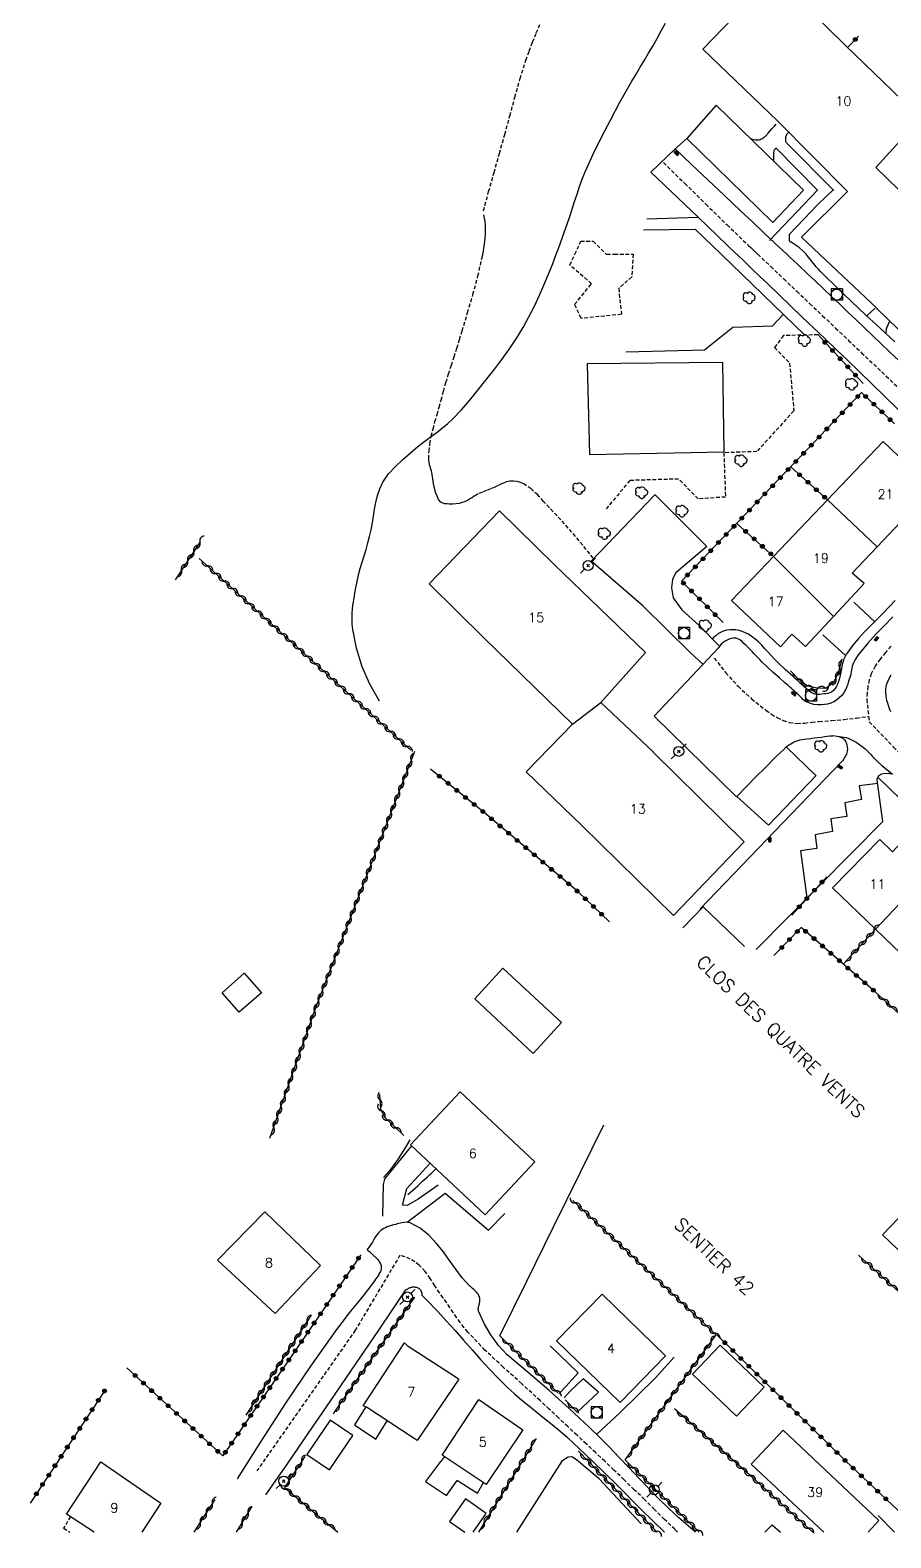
# Model space of a CAD drawing. Header units: millimetres. Extents: x 159000 to 160002, y 156999 to 158000.
# Drawn here: x 159250.4 to 159365.5, y 156999.2 to 157201 of the extents above; entities that cross this region are included whole.
import ezdxf
from ezdxf.enums import TextEntityAlignment as Align

# ---------------------------------------------------------------- set-up
doc = ezdxf.new("R2010")
doc.units = ezdxf.units.MM
doc.linetypes.add('DASHED', pattern=[0.75, 0.5, -0.25])
doc.layers.get('0').update_dxf_attribs({"linetype": 'CONTINUOUS'})
for name, color, linetype in [('W0001', 6, 'DASHED'), ('W0006', 2, 'CONTINUOUS'), ('W0008', 7, 'CONTINUOUS'), ('W0014', 7, 'CONTINUOUS'), ('W0017', 7, 'CONTINUOUS'), ('W0070', 7, 'DASHED'), ('W0101', 7, 'CONTINUOUS'), ('W0104', 1, 'CONTINUOUS'), ('W0112', 1, 'DASHED'), ('W0211', 2, 'CONTINUOUS'), ('W0300', 7, 'CONTINUOUS'), ('W0310', 3, 'CONTINUOUS'), ('W0323', 7, 'CONTINUOUS'), ('W0333', 7, 'CONTINUOUS'), ('W0401', 7, 'CONTINUOUS'), ('W0420', 7, 'CONTINUOUS'), ('W0473', 7, 'CONTINUOUS'), ('W0515', 5, 'CONTINUOUS'), ('W0989', 7, 'CONTINUOUS'), ('W0991', 7, 'CONTINUOUS'), ('W1102', 7, 'CONTINUOUS')]:
    doc.layers.add(name, color=color, linetype=linetype)
doc.styles.get("Standard").update_dxf_attribs({"font": 'romans.shx', "width": 0.85})

# ---------------------------------------------------------------- blocks, each defined once
blk = doc.blocks.new('T300')
for p, q in [((-0.8, 0.51), (-0.86, 0.34)), ((-0.86, 0.34), (-0.86, 0.17)), ((-0.86, 0.17), (-0.74, 0.06)), ((-0.69, 0.63), (-0.8, 0.51)), ((-0.8, -0.06), (-0.74, 0.06)), ((-0.74, 0.06), (-0.69, 0.11)), ((-0.57, 0.69), (-0.69, 0.63)), ((-0.46, 0.69), (-0.57, 0.69)), ((-0.29, 0.63), (-0.46, 0.69)), ((-0.29, 0.63), (-0.17, 0.74)), ((-0.23, 0.57), (-0.29, 0.63)), ((-0.17, 0.74), (-0.06, 0.8)), ((-0.06, 0.8), (0.06, 0.8)), ((0.06, 0.8), (0.23, 0.74)), ((0.23, 0.74), (0.34, 0.63)), ((0.34, 0.63), (0.4, 0.51)), ((0.46, 0.46), (0.34, 0.46)), ((0.4, 0.51), (0.4, 0.46)), ((0.57, 0.4), (0.46, 0.46)), ((0.57, 0.4), (0.69, 0.29)), ((0.69, 0.29), (0.74, 0.17)), ((0.74, 0.06), (0.69, -0.17)), ((0.74, 0.17), (0.74, 0.06)), ((-0.8, -0.17), (-0.8, -0.06)), ((-0.8, -0.23), (-0.8, -0.17)), ((-0.74, -0.34), (-0.8, -0.23)), ((-0.69, -0.4), (-0.74, -0.34)), ((-0.51, -0.46), (-0.69, -0.4)), ((-0.4, -0.46), (-0.51, -0.46)), ((-0.4, -0.46), (-0.34, -0.46)), ((-0.34, -0.46), (-0.34, -0.4)), ((-0.34, -0.51), (-0.34, -0.46)), ((-0.29, -0.63), (-0.34, -0.51)), ((-0.17, -0.74), (-0.29, -0.63)), ((-0.06, -0.8), (-0.17, -0.74)), ((0.06, -0.8), (-0.06, -0.8)), ((0.17, -0.74), (0.06, -0.8)), ((0.23, -0.69), (0.17, -0.74)), ((0.29, -0.46), (0.23, -0.46)), ((0.29, -0.63), (0.23, -0.69)), ((0.46, -0.4), (0.29, -0.46)), ((0.34, -0.51), (0.29, -0.63)), ((0.34, -0.51), (0.34, -0.46)), ((0.57, -0.34), (0.46, -0.4)), ((0.63, -0.29), (0.57, -0.34)), ((0.69, -0.17), (0.63, -0.29))]:
    blk.add_line(p, q)
blk = doc.blocks.new('T473')
for p, q in [((-0.166667, 0.166667), (0.166667, -0.166667)), ((-0.166667, -0.166667), (0.166667, 0.166667)), ((0.500001, 0.500001), (1.000002, 1.000002)), ((-1.000002, -1.000002), (-0.500001, -0.500001))]:
    blk.add_line(p, q)
blk.add_ellipse((0, 0), major_axis=(0.471405, 0.471405), ratio=1, start_param=5.4977871438, end_param=11.780972451)
blk = doc.blocks.new('T420')
for p, q in [((0.75, 0.75), (-0.75, 0.75)), ((-0.75, 0.75), (-0.75, -0.75)), ((0.75, 0.75), (0.75, -0.75)), ((0.75, -0.75), (-0.75, -0.75))]:
    blk.add_line(p, q)
blk.add_ellipse((0, 0), major_axis=(-0.53, 0.53), ratio=1, start_param=3.926991, end_param=10.210176)
blk = doc.blocks.new('T401')
for p, q in [((-0.3, 0.3), (0, 0.3)), ((-0.3, -0.25), (-0.3, 0.3)), ((-0.3, 0.15), (0, 0.15)), ((-0.3, 0), (0, 0)), ((0, 0.3), (0, -0.25)), ((-0.3, -0.15), (0, -0.15)), ((-0.3, -0.25), (-0.3, -0.3)), ((-0.3, -0.3), (0, -0.3)), ((0, -0.3), (0, -0.25))]:
    blk.add_line(p, q)
blk = doc.blocks.new('t310o')
at = {"color": 0, "linetype": 'Continuous'}
for centre, start, end in [((-0.5, 0.38), 216.8699, 323.1304), ((0.5, -0.37), 36.8699, 143.1303)]:
    blk.add_arc(centre, 0.625, start, end, dxfattribs=at)
blk = doc.blocks.new('t323o')
at = {"color": 0, "linetype": 'Continuous'}
for radius in [0.25, 0.15]:
    blk.add_circle((0, 0), radius, dxfattribs=at)

msp = doc.modelspace()

# ---------------------------------------------------------------- linework, layer by layer
at = {"layer": 'W0001'}
for points in [[(159335.09, 157183.26), (159337.91, 157180.48), (159340.74, 157177.71), (159343.58, 157174.94), (159346.43, 157172.19), (159346.74, 157171.89), (159347.05, 157171.6), (159347.36, 157171.3), (159347.67, 157171)], [(159347.7, 157171), (159349.43, 157169.35), (159351.16, 157167.7), (159352.89, 157166.05), (159354.62, 157164.41), (159356.36, 157162.77), (159358.09, 157161.12), (159359.82, 157159.48), (159361.56, 157157.83), (159364.85, 157154.7), (159368.16, 157151.57), (159371.45, 157148.43), (159374.71, 157145.26), (159376.87, 157143.12), (159379, 157140.96), (159381.13, 157138.79), (159383.23, 157136.6)], [(159365.49, 157118.57), (159364.76, 157117.71), (159364.04, 157116.83), (159363.38, 157115.89), (159362.86, 157114.86), (159362.58, 157114.03), (159362.41, 157113.17), (159362.31, 157112.3), (159362.27, 157111.44), (159362.51, 157109.15)], [(159341.87, 157116.97), (159343.39, 157115.02), (159345.05, 157113.2), (159346.85, 157111.52), (159348.78, 157109.98), (159349.5, 157109.47), (159350.26, 157109.01), (159351.07, 157108.62), (159351.92, 157108.35), (159352.93, 157108.23), (159353.94, 157108.27), (159354.93, 157108.38), (159355.91, 157108.48), (159357.57, 157108.6), (159359.22, 157108.76), (159360.87, 157108.94), (159362.51, 157109.15)], [(159362.51, 157109.15), (159362.59, 157108.44), (159365.84, 157105.06), (159369.11, 157101.71), (159372.42, 157098.39), (159375.76, 157095.1), (159379.97, 157091.03), (159384.21, 157087), (159388.49, 157083.01), (159392.81, 157079.06), (159408.73, 157064.2)], [(159336.97, 157000), (159336.58, 157000.38), (159335.22, 157001.71), (159333.87, 157003.03), (159332.52, 157004.36), (159331.17, 157005.68), (159329.81, 157007), (159328.45, 157008.31), (159327.22, 157009.48), (159325.99, 157010.65), (159324.75, 157011.81), (159323.51, 157012.97), (159322.27, 157014.13), (159321.03, 157015.29), (159319.8, 157016.45), (159318.56, 157017.61), (159316.11, 157019.86), (159313.63, 157022.08), (159311.19, 157024.36), (159308.9, 157026.78), (159308.38, 157027.4), (159307.89, 157028.05), (159307.42, 157028.7), (159306.96, 157029.37), (159306.51, 157030.04), (159306.06, 157030.71), (159305.6, 157031.37), (159305.13, 157032.03), (159304.49, 157032.98), (159303.87, 157033.96), (159303.19, 157034.9), (159302.38, 157035.74), (159301.8, 157036.18), (159301.18, 157036.54), (159300.52, 157036.84), (159299.83, 157037.06), (159299.82, 157037.05), (159293.84, 157027.01), (159280.68, 157008.2)]]:
    msp.add_lwpolyline(points, dxfattribs=at)
at = {"layer": 'W0006'}
for points in [[(159349.69, 157175.27), (159338.21, 157186.48)], [(159349.69, 157175.27), (159353.78, 157179.58)], [(159351.5, 157105.08), (159355.47, 157101.26)], [(159355.5, 157101.27), (159349.11, 157094.6), (159344.88, 157098.42)], [(159363.75, 157100.19), (159361.27, 157099.86), (159361.54, 157098.04), (159359.34, 157097.57), (159359.6, 157095.78), (159357.44, 157095.43), (159357.66, 157093.75), (159355.37, 157093.3), (159355.58, 157091.5), (159353.39, 157091.18), (159354.08, 157086.2), (159354.24, 157084.89)]]:
    msp.add_lwpolyline(points, dxfattribs=at)
at = {"layer": 'W0008'}
for points in [[(159336.62, 157185.1), (159333.38, 157181.97)], [(159333.38, 157181.97), (159339.71, 157175.96)], [(159342.47, 157118.36), (159333.84, 157109.21)], [(159333.84, 157109.21), (159344.86, 157098.4)], [(159351.5, 157105.08), (159351.65, 157105.19), (159351.79, 157105.29), (159351.95, 157105.39), (159352.1, 157105.48), (159352.32, 157105.61), (159352.55, 157105.74), (159352.79, 157105.85), (159353.03, 157105.95), (159353.33, 157106.03), (159353.64, 157106.08), (159353.95, 157106.11), (159354.25, 157106.15), (159354.74, 157106.22), (159355.23, 157106.29), (159355.72, 157106.34), (159356.22, 157106.4), (159356.59, 157106.45), (159356.96, 157106.51), (159357.34, 157106.55), (159357.73, 157106.55)], [(159358.63, 157106.44), (159357.73, 157106.55)], [(159358.63, 157106.44), (159358.92, 157106.43), (159359.21, 157106.39), (159359.49, 157106.32), (159359.77, 157106.23), (159360.31, 157105.99), (159360.83, 157105.7), (159361.32, 157105.37), (159361.79, 157105.02), (159362.06, 157104.8), (159362.32, 157104.56), (159362.56, 157104.31), (159362.8, 157104.06), (159363.04, 157103.8), (159363.28, 157103.54), (159363.52, 157103.29), (159363.78, 157103.05), (159364.25, 157102.63), (159364.72, 157102.21), (159365.21, 157101.81), (159365.7, 157101.41)], [(159344.88, 157098.42), (159346.13, 157099.72), (159347.39, 157101.01), (159348.66, 157102.29), (159349.94, 157103.56), (159350.32, 157103.95), (159350.72, 157104.33), (159351.11, 157104.7), (159351.5, 157105.08)], [(159314.18, 157023.71), (159313, 157024.99), (159311.96, 157026.4), (159311.08, 157027.91), (159310.37, 157029.5), (159310.35, 157029.55), (159310.34, 157029.6), (159310.32, 157029.65), (159310.31, 157029.71), (159310.31, 157029.76), (159310.3, 157029.81), (159310.3, 157029.87), (159310.3, 157029.92), (159310.31, 157030.01), (159310.33, 157030.1), (159310.35, 157030.19), (159310.37, 157030.27), (159310.4, 157030.36), (159310.43, 157030.44), (159310.45, 157030.53), (159310.46, 157030.62), (159310.48, 157030.71), (159310.49, 157030.79), (159310.5, 157030.88), (159310.51, 157030.96), (159310.51, 157031.05), (159310.51, 157031.14), (159310.51, 157031.23), (159310.5, 157031.31), (159310.46, 157031.47), (159310.39, 157031.63), (159310.32, 157031.78), (159310.23, 157031.91), (159310.11, 157032.07), (159309.97, 157032.21), (159309.83, 157032.35), (159309.69, 157032.47), (159309.54, 157032.6), (159309.39, 157032.72), (159309.25, 157032.85), (159309.11, 157032.98), (159308.16, 157034.04), (159307.29, 157035.18), (159306.47, 157036.34), (159305.65, 157037.49), (159304.72, 157038.64), (159303.69, 157039.72), (159302.51, 157040.66), (159301.19, 157041.38), (159300.92, 157041.45), (159300.65, 157041.46), (159300.38, 157041.42), (159300.13, 157041.39), (159299.91, 157041.36), (159299.69, 157041.31), (159299.47, 157041.25), (159299.26, 157041.19), (159298.97, 157041.11), (159298.68, 157041.03), (159298.39, 157040.94), (159298.11, 157040.84), (159297.89, 157040.74), (159297.67, 157040.63), (159297.45, 157040.5), (159297.25, 157040.35), (159296.98, 157040.08), (159296.74, 157039.78), (159296.52, 157039.46), (159296.32, 157039.14), (159296.13, 157038.81), (159295.93, 157038.49), (159295.72, 157038.17), (159295.49, 157037.87), (159295.48, 157037.87), (159295.48, 157037.87), (159295.47, 157037.86), (159295.47, 157037.86), (159295.47, 157037.86), (159295.46, 157037.85), (159295.46, 157037.85), (159295.46, 157037.84), (159295.47, 157037.78), (159295.5, 157037.73), (159295.54, 157037.69), (159295.57, 157037.65), (159295.6, 157037.63), (159295.63, 157037.61), (159295.66, 157037.59), (159295.69, 157037.57), (159295.72, 157037.56), (159295.75, 157037.54), (159295.78, 157037.52), (159295.8, 157037.5), (159295.85, 157037.46), (159295.9, 157037.42), (159295.94, 157037.37), (159295.99, 157037.32), (159296.03, 157037.28), (159296.07, 157037.23), (159296.12, 157037.18), (159296.16, 157037.14), (159296.25, 157037.06), (159296.34, 157036.98), (159296.43, 157036.9), (159296.52, 157036.83), (159296.61, 157036.75), (159296.7, 157036.67), (159296.78, 157036.58), (159296.86, 157036.49), (159296.99, 157036.31), (159297.11, 157036.12), (159297.22, 157035.92), (159297.29, 157035.7), (159297.31, 157035.53), (159297.31, 157035.36), (159297.29, 157035.19), (159297.25, 157035.03), (159297.2, 157034.88), (159297.13, 157034.75), (159297.06, 157034.62), (159296.98, 157034.49), (159296.85, 157034.27), (159296.71, 157034.06), (159296.56, 157033.84), (159296.42, 157033.64), (159295.8, 157032.8), (159295.17, 157031.98), (159294.53, 157031.17), (159293.88, 157030.37), (159293.23, 157029.57), (159292.58, 157028.76), (159291.95, 157027.94), (159291.34, 157027.11), (159287.88, 157022.21), (159284.51, 157017.24), (159281.24, 157012.22), (159278.06, 157007.13)], [(159281.9, 157005.01), (159284.77, 157009.16), (159287.63, 157013.32), (159290.48, 157017.49), (159293.33, 157021.66), (159295.16, 157024.35), (159296.99, 157027.04), (159298.81, 157029.73), (159300.63, 157032.43)], [(159300.63, 157032.43), (159300.71, 157032.48), (159300.8, 157032.53), (159300.89, 157032.58), (159300.98, 157032.63), (159301.04, 157032.66), (159301.11, 157032.69), (159301.18, 157032.73), (159301.25, 157032.75), (159301.32, 157032.78), (159301.4, 157032.79), (159301.48, 157032.81), (159301.56, 157032.82), (159301.64, 157032.82), (159301.72, 157032.81), (159301.79, 157032.81), (159301.87, 157032.79), (159302, 157032.76), (159302.14, 157032.73), (159302.28, 157032.68), (159302.4, 157032.59), (159302.56, 157032.41), (159302.67, 157032.19), (159302.74, 157031.96), (159302.75, 157031.71)], [(159302.75, 157031.71), (159303.29, 157031.17), (159303.83, 157030.62), (159304.37, 157030.07), (159304.9, 157029.51), (159306.06, 157028.25), (159307.21, 157026.98), (159308.34, 157025.69), (159309.47, 157024.41), (159310.61, 157023.12), (159311.77, 157021.86), (159312.96, 157020.62), (159314.18, 157019.41), (159315.14, 157018.52), (159316.13, 157017.67), (159317.14, 157016.84), (159318.16, 157016.02), (159319.18, 157015.21), (159320.2, 157014.39), (159321.2, 157013.55), (159322.18, 157012.69), (159325.55, 157009.54), (159328.84, 157006.31), (159332.1, 157003.05), (159335.19, 157000)], [(159339.34, 157000), (159338.4, 157000.81), (159337.1, 157001.97), (159335.81, 157003.15), (159334.44, 157004.48), (159333.1, 157005.84), (159331.78, 157007.21), (159330.47, 157008.6), (159329.16, 157009.98), (159327.84, 157011.36), (159326.51, 157012.72), (159325.14, 157014.04), (159322.46, 157016.53), (159319.75, 157018.98), (159316.98, 157021.37), (159314.18, 157023.71)]]:
    msp.add_lwpolyline(points, dxfattribs=at)
at = {"layer": 'W0014'}
for points in [[(159346.77, 157186.5), (159346.95, 157186.41), (159347.14, 157186.34), (159347.34, 157186.3), (159347.54, 157186.29), (159347.7, 157186.29), (159347.85, 157186.33), (159347.99, 157186.37), (159348.13, 157186.43), (159348.27, 157186.49), (159348.4, 157186.56), (159348.53, 157186.65), (159348.65, 157186.74), (159348.7, 157186.78), (159348.75, 157186.83), (159348.8, 157186.88), (159348.84, 157186.94), (159348.88, 157186.99), (159348.93, 157187.04), (159348.97, 157187.1), (159349.01, 157187.15), (159349.3, 157187.46), (159349.58, 157187.78), (159349.87, 157188.1), (159350.16, 157188.41)], [(159351.48, 157185.94), (159351.44, 157186.11), (159351.43, 157186.28), (159351.43, 157186.45), (159351.44, 157186.63), (159351.44, 157186.67), (159351.45, 157186.7), (159351.46, 157186.74), (159351.47, 157186.78), (159351.48, 157186.82), (159351.5, 157186.85), (159351.51, 157186.89), (159351.52, 157186.92), (159351.56, 157186.99), (159351.59, 157187.05), (159351.63, 157187.11), (159351.67, 157187.17), (159351.73, 157187.23), (159351.8, 157187.29), (159351.87, 157187.35), (159351.94, 157187.4)], [(159351.56, 157171), (159350.02, 157172.45), (159348.47, 157173.91), (159346.92, 157175.36), (159345.38, 157176.82), (159343.19, 157178.89), (159341, 157180.96), (159338.81, 157183.03), (159336.62, 157185.1)], [(159350.15, 157185.21), (159350.07, 157185.15), (159350, 157185.08), (159349.94, 157185.01), (159349.89, 157184.92), (159349.85, 157184.83), (159349.82, 157184.72), (159349.8, 157184.62), (159349.79, 157184.51), (159349.77, 157184.38), (159349.77, 157184.25), (159349.77, 157184.12), (159349.78, 157183.99), (159349.79, 157183.85), (159349.8, 157183.71), (159349.81, 157183.56), (159349.83, 157183.42)], [(159355.68, 157179.58), (159350.15, 157185.21)], [(159357.84, 157179.54), (159351.5, 157185.94)], [(159349.24, 157172.86), (159355.68, 157179.58)], [(159355.74, 157177.66), (159357.77, 157179.61)], [(159351.93, 157173.68), (159355.74, 157177.66)], [(159332.39, 157174.28), (159339.29, 157174.37)], [(159332.83, 157175.75), (159339.7, 157175.97)], [(159339.29, 157174.37), (159342.77, 157171)], [(159339.71, 157175.96), (159344.86, 157171)], [(159354.14, 157171), (159353.7, 157171.47), (159353.22, 157171.9), (159352.7, 157172.28), (159352.15, 157172.61), (159352.13, 157172.61), (159352.12, 157172.62), (159352.1, 157172.61), (159352.09, 157172.61), (159352.07, 157172.61), (159352.06, 157172.61), (159352.04, 157172.62), (159352.03, 157172.63), (159351.97, 157172.72), (159351.94, 157172.82), (159351.94, 157172.93), (159351.93, 157173.02), (159351.93, 157173.08), (159351.93, 157173.14), (159351.93, 157173.19), (159351.94, 157173.25), (159351.94, 157173.31), (159351.94, 157173.37), (159351.95, 157173.43), (159351.95, 157173.48), (159351.94, 157173.53), (159351.94, 157173.58), (159351.93, 157173.63), (159351.93, 157173.68)], [(159342.81, 157171), (159354, 157160.18)], [(159344.9, 157171), (159345.92, 157170.01), (159346.95, 157169.02), (159347.98, 157168.03), (159349.01, 157167.05), (159350.54, 157165.58), (159352.07, 157164.11), (159353.6, 157162.64), (159355.13, 157161.17), (159356.66, 157159.71), (159358.18, 157158.24), (159359.71, 157156.77), (159361.24, 157155.3), (159364.63, 157152.01), (159368.03, 157148.73), (159371.41, 157145.44), (159374.8, 157142.15)], [(159366.6, 157156.74), (159365.37, 157157.9), (159364.14, 157159.06), (159363.04, 157160.11), (159361.94, 157161.16), (159360.84, 157162.21), (159359.75, 157163.26), (159358.65, 157164.31), (159357.55, 157165.36), (159356.45, 157166.41), (159355.35, 157167.46), (159354.88, 157167.9), (159354.4, 157168.35), (159353.93, 157168.79), (159353.46, 157169.23), (159352.98, 157169.67), (159352.51, 157170.11), (159352.04, 157170.56), (159351.56, 157171)], [(159366.04, 157159.26), (159364.1, 157161.06), (159362.16, 157162.87), (159360.22, 157164.69), (159358.3, 157166.51), (159356.39, 157168.36), (159356.09, 157168.67), (159355.8, 157168.99), (159355.51, 157169.32), (159355.24, 157169.66), (159354.97, 157170), (159354.7, 157170.33), (159354.42, 157170.67), (159354.14, 157171)], [(159363.41, 157163.79), (159362.33, 157162.79)], [(159365.37, 157162.08), (159365.23, 157161.85), (159365.11, 157161.61), (159365, 157161.37), (159364.92, 157161.11), (159364.87, 157160.96), (159364.84, 157160.79), (159364.82, 157160.63), (159364.82, 157160.47)], [(159366.07, 157124.65), (159365.27, 157123.8), (159364.44, 157122.96), (159363.61, 157122.13), (159362.79, 157121.3), (159361.97, 157120.46), (159361.18, 157119.59), (159360.42, 157118.68), (159359.71, 157117.74), (159359.55, 157117.51), (159359.41, 157117.26), (159359.28, 157117), (159359.17, 157116.74), (159359.1, 157116.51), (159359.03, 157116.28), (159358.98, 157116.04), (159358.94, 157115.8), (159358.9, 157115.57), (159358.85, 157115.33), (159358.81, 157115.09), (159358.75, 157114.86), (159358.66, 157114.47), (159358.57, 157114.08), (159358.46, 157113.69), (159358.3, 157113.32), (159358.16, 157113.07), (159358.01, 157112.84), (159357.83, 157112.62), (159357.6, 157112.44), (159357.34, 157112.31), (159357.06, 157112.24), (159356.78, 157112.2), (159356.51, 157112.16), (159356.22, 157112.12), (159355.93, 157112.09), (159355.63, 157112.08), (159355.33, 157112.13), (159355.11, 157112.21), (159354.9, 157112.31), (159354.7, 157112.44), (159354.52, 157112.59)], [(159365.74, 157122.47), (159364.62, 157121.31), (159363.49, 157120.15), (159362.39, 157118.96), (159361.36, 157117.71), (159361.12, 157117.39), (159360.89, 157117.05), (159360.68, 157116.7), (159360.5, 157116.33), (159360.41, 157116.1), (159360.33, 157115.86), (159360.27, 157115.61), (159360.22, 157115.36), (159360.17, 157115.12), (159360.12, 157114.87), (159360.07, 157114.63), (159359.99, 157114.38), (159359.83, 157113.86), (159359.67, 157113.33), (159359.47, 157112.81), (159359.19, 157112.32), (159358.91, 157111.96), (159358.59, 157111.63), (159358.23, 157111.35), (159357.84, 157111.11), (159357.44, 157110.93), (159357.02, 157110.81), (159356.59, 157110.74), (159356.15, 157110.71), (159355.68, 157110.72), (159355.2, 157110.77), (159354.73, 157110.87), (159354.28, 157111.05), (159354.08, 157111.16), (159353.9, 157111.3), (159353.73, 157111.44), (159353.57, 157111.6), (159353.42, 157111.76), (159353.27, 157111.92), (159353.11, 157112.08), (159352.95, 157112.23), (159352.75, 157112.41), (159352.55, 157112.59), (159352.34, 157112.76), (159352.14, 157112.94), (159351.93, 157113.11), (159351.73, 157113.29), (159351.53, 157113.47), (159351.32, 157113.65), (159350.54, 157114.35), (159349.75, 157115.05), (159348.97, 157115.76), (159348.21, 157116.48), (159347.94, 157116.75), (159347.69, 157117.02), (159347.43, 157117.29), (159347.18, 157117.57), (159346.93, 157117.85), (159346.67, 157118.12), (159346.4, 157118.38), (159346.13, 157118.64), (159345.84, 157118.91), (159345.55, 157119.21), (159345.2, 157119.47), (159344.79, 157119.62), (159344.37, 157119.64), (159343.95, 157119.54), (159343.57, 157119.38), (159343.22, 157119.18), (159342.99, 157119.02), (159342.79, 157118.82), (159342.61, 157118.6), (159342.47, 157118.36)], [(159354.52, 157112.59), (159353.46, 157113.53), (159352.41, 157114.49), (159351.37, 157115.45), (159350.33, 157116.42), (159349.89, 157116.86), (159349.47, 157117.31), (159349.06, 157117.77), (159348.65, 157118.22), (159348.22, 157118.68), (159347.78, 157119.12), (159347.31, 157119.53), (159346.81, 157119.9), (159346.43, 157120.14), (159346.03, 157120.34), (159345.62, 157120.51), (159345.18, 157120.64), (159344.77, 157120.72), (159344.35, 157120.76), (159343.93, 157120.76), (159343.51, 157120.7), (159343.22, 157120.63), (159342.95, 157120.51), (159342.68, 157120.37), (159342.43, 157120.23), (159342.34, 157120.17), (159342.25, 157120.1), (159342.16, 157120.03), (159342.08, 157119.96), (159341.96, 157119.86), (159341.83, 157119.75), (159341.71, 157119.63), (159341.6, 157119.52)], [(159365.49, 157109.76), (159365.3, 157110.18), (159365.15, 157110.61), (159365.03, 157111.05), (159364.97, 157111.3), (159364.92, 157111.55), (159364.87, 157111.81), (159364.84, 157112.06), (159364.82, 157112.32), (159364.82, 157112.58), (159364.83, 157112.85), (159364.86, 157113.11), (159364.95, 157113.53), (159365.11, 157113.93), (159365.3, 157114.32), (159365.51, 157114.69)], [(159363.81, 157100.99), (159369.74, 157095.24), (159375.68, 157089.5), (159381.63, 157083.77), (159387.59, 157078.04), (159390.49, 157075.27), (159393.4, 157072.49), (159396.31, 157069.73), (159399.23, 157066.96)]]:
    msp.add_lwpolyline(points, dxfattribs=at)
at = {"layer": 'W0017'}
for points in [[(159353.78, 157179.58), (159342.13, 157190.94), (159338.21, 157186.48), (159336.5, 157184.98)], [(159325.42, 157129.92), (159333.91, 157138.81)], [(159333.91, 157138.84), (159340.85, 157131.91)], [(159340.85, 157131.88), (159336.73, 157128.35), (159336.29, 157127.5), (159336.14, 157126.36), (159336.36, 157125.03), (159337.53, 157123.44), (159339.83, 157121.32), (159342.6, 157118.5)], [(159332.33, 157123.97), (159325.42, 157129.92)], [(159332.33, 157123.97), (159338.65, 157117.73), (159340.33, 157116.15)], [(159360.55, 157124.46), (159363.4, 157121.75)], [(159356.39, 157120.06), (159359.4, 157117.3)], [(159359.15, 157106.14), (159358.63, 157106.44)], [(159359.15, 157106.14), (159359.32, 157105.96), (159359.45, 157105.75), (159359.54, 157105.52), (159359.61, 157105.29), (159359.65, 157105.04), (159359.67, 157104.79), (159359.66, 157104.53), (159359.62, 157104.28), (159359.56, 157104.11), (159359.47, 157103.95), (159359.37, 157103.8), (159359.28, 157103.65), (159359.19, 157103.5), (159359.09, 157103.36), (159359, 157103.22), (159358.9, 157103.09)], [(159358.9, 157103.06), (159339.98, 157083.41)], [(159347.45, 157077.98), (159364.41, 157095.1), (159363.72, 157100.33), (159363.67, 157100.78), (159363.89, 157101.27), (159364.27, 157101.48), (159364.69, 157101.55), (159365.3, 157101.52), (159365.57, 157101.52)], [(159301.39, 157051.68), (159297.8, 157047.34), (159297.73, 157047.06), (159297.59, 157046.53), (159297.47, 157042.27)], [(159304.95, 157046.45), (159302.24, 157044.57), (159300.8, 157043.73), (159300.15, 157043.77), (159300.76, 157045.99), (159303.85, 157049.37)], [(159300.78, 157041.5), (159305.86, 157045.37), (159311.65, 157040.41), (159313.84, 157042.66)], [(159321.09, 157018.52), (159322, 157019.5), (159323.68, 157021.32), (159319.9, 157024.94)], [(159326.18, 157013.09), (159329.25, 157015.95), (159334, 157020.65), (159336.51, 157023.4)], [(159323.55, 157016.06), (159326.4, 157018.73), (159324.32, 157020.53), (159322.54, 157018.8), (159321.77, 157017.96)], [(159365.99, 157000), (159363.77, 157002.21)]]:
    msp.add_lwpolyline(points, dxfattribs=at)
at = {"layer": 'W0070'}
for points in [[(159310.98, 157176.82), (159311.69, 157179.38), (159312.41, 157181.93), (159313.12, 157184.48), (159313.85, 157187.04), (159314.53, 157189.52), (159315.2, 157192.01), (159315.9, 157194.5), (159316.68, 157196.96), (159317.11, 157198.19), (159317.57, 157199.4), (159318.06, 157200.61), (159318.56, 157201.81)], [(159310.91, 157171), (159310.99, 157171.43), (159311.06, 157171.87), (159311.13, 157172.3), (159311.18, 157172.74), (159311.23, 157173.17), (159311.26, 157173.61), (159311.28, 157174.05), (159311.28, 157174.49), (159311.26, 157174.94), (159311.21, 157175.38), (159311.14, 157175.82), (159311.03, 157176.26)], [(159325.67, 157130.34), (159324.27, 157132.09), (159322.83, 157133.79), (159321.35, 157135.46), (159319.82, 157137.08), (159319.04, 157137.93), (159318.25, 157138.8), (159317.38, 157139.61), (159316.39, 157140.26), (159315.95, 157140.44), (159315.49, 157140.57), (159315.01, 157140.63), (159314.54, 157140.62), (159314, 157140.52), (159313.5, 157140.31), (159313.01, 157140.07), (159312.54, 157139.85), (159311.97, 157139.63), (159311.41, 157139.4), (159310.85, 157139.17), (159310.29, 157138.92), (159310.03, 157138.78), (159309.76, 157138.63), (159309.51, 157138.47), (159309.25, 157138.31), (159308.99, 157138.15), (159308.72, 157138.01), (159308.45, 157137.88), (159308.16, 157137.77), (159307.73, 157137.66), (159307.28, 157137.59), (159306.84, 157137.56), (159306.39, 157137.57), (159306.12, 157137.59), (159305.84, 157137.62), (159305.56, 157137.69), (159305.3, 157137.84), (159304.99, 157138.19), (159304.78, 157138.61), (159304.64, 157139.05), (159304.51, 157139.46), (159304.43, 157139.75), (159304.36, 157140.04), (159304.31, 157140.34), (159304.26, 157140.63), (159304.22, 157140.93), (159304.18, 157141.22), (159304.14, 157141.52), (159304.08, 157141.81), (159304.03, 157142.04), (159303.97, 157142.26), (159303.9, 157142.48), (159303.83, 157142.7), (159303.77, 157142.92), (159303.72, 157143.15), (159303.69, 157143.38), (159303.68, 157143.62), (159303.71, 157144.63), (159303.83, 157145.64), (159304.01, 157146.64), (159304.25, 157147.63), (159304.51, 157148.6), (159304.79, 157149.56), (159305.06, 157150.53), (159305.32, 157151.49), (159305.64, 157152.66), (159305.98, 157153.83), (159306.33, 157154.98), (159306.7, 157156.14), (159307.07, 157157.29), (159307.44, 157158.44), (159307.8, 157159.59), (159308.15, 157160.75), (159308.87, 157163.19), (159309.59, 157165.63), (159310.26, 157168.09), (159310.81, 157170.57), (159310.82, 157170.63), (159310.84, 157170.68), (159310.85, 157170.73), (159310.86, 157170.79), (159310.88, 157170.84), (159310.89, 157170.89), (159310.9, 157170.95), (159310.91, 157171)]]:
    msp.add_lwpolyline(points, dxfattribs=at)
at = {"layer": 'W0101'}
for points in [[(159369.49, 157189.19), (159359.42, 157198.92), (159349.9, 157208.33), (159340.35, 157198.43), (159350.31, 157188.86), (159359.68, 157179.41), (159353.54, 157173.3), (159355.96, 157171)], [(159375.45, 157171), (159372.68, 157173.67), (159363.49, 157182.63), (159369.49, 157189.19)], [(159355.96, 157171), (159363.65, 157163.76), (159363.62, 157163.73), (159373.32, 157154.32), (159382.63, 157164.09), (159375.45, 157171)], [(159364.47, 157145.95), (159357.02, 157138.14)], [(159363.66, 157131.86), (159366.81, 157135.19), (159368.52, 157133.75), (159372.69, 157138.04), (159364.47, 157145.95)], [(159357.02, 157138.14), (159349.8, 157130.57)], [(159332.65, 157117.71), (159320.46, 157129.5), (159313.15, 157136.68), (159303.72, 157126.9), (159311.04, 157119.69), (159322.89, 157108.12)], [(159357.8, 157122.52), (159361.91, 157126.92), (159360.31, 157128.33), (159363.66, 157131.86)], [(159349.8, 157130.57), (159344.17, 157124.68), (159350.73, 157118.46), (159352.26, 157120.18), (159354.06, 157118.52), (159357.8, 157122.52)], [(159326.68, 157111.03), (159332.65, 157117.71)], [(159322.89, 157108.12), (159316.72, 157101.75), (159324.13, 157094.58), (159336.42, 157082.51), (159345.88, 157092.39), (159333.76, 157104.33), (159333.75, 157104.36), (159326.68, 157111.03)], [(159363.43, 157080.7), (159357.7, 157086.21), (159363.99, 157092.7), (159365.69, 157091.04), (159367.33, 157092.77), (159371.3, 157089)], [(159369.3, 157075.06), (159369.04, 157075.31), (159363.43, 157080.7)], [(159362.43, 157000), (159363.9, 157001.57), (159351.06, 157013.63), (159346.81, 157009.11)], [(159258.91, 157000), (159255.24, 157002.4), (159259.8, 157009.41), (159267.85, 157003.88)], [(159346.81, 157009.11), (159356.51, 157000)], [(159267.85, 157003.88), (159265.29, 157000)]]:
    msp.add_lwpolyline(points, dxfattribs=at)
for points in [[(159301.24, 157051.81), (159311.24, 157042.47), (159317.88, 157049.57), (159307.89, 157058.92)], [(159289.19, 157035.68), (159281.75, 157042.88), (159275.43, 157036.4), (159283.13, 157029.24)], [(159320.78, 157025.61), (159329.27, 157017.34), (159335.34, 157023.58), (159326.85, 157031.84)], [(159302.13, 157012.25), (159301.72, 157012.52), (159295.37, 157016.73), (159294.89, 157016.9), (159300.44, 157025.32), (159300.77, 157024.99), (159307.2, 157020.82), (159307.69, 157020.47)], [(159310.37, 157017.75), (159316.25, 157013.68), (159311.36, 157006.39), (159305.46, 157010.31)]]:
    msp.add_lwpolyline(points, close=True, dxfattribs=at)
at = {"layer": 'W0104'}
for points in [[(159337.65, 157080.85), (159340.37, 157083.68)], [(159340.37, 157083.68), (159345.89, 157078.37)], [(159367.31, 157036.98), (159364.39, 157039.78), (159368.65, 157044.26), (159371.68, 157041.6)], [(159295.26, 157016.77), (159293.74, 157014.38), (159296.59, 157012.45), (159298.11, 157014.91)], [(159305.77, 157010.11), (159305.26, 157009.42), (159305.26, 157009.45), (159303.26, 157006.78), (159306.05, 157004.92), (159307.49, 157006.91), (159307.51, 157006.89), (159310.19, 157005.23), (159310.99, 157006.64)], [(159308.6, 157004.45), (159306.46, 157001.42), (159308.48, 157000)], [(159309.62, 157000), (159311.37, 157002.49), (159308.6, 157004.45)], [(159348.64, 157000), (159349.63, 157001), (159350.71, 157000)]]:
    msp.add_lwpolyline(points, dxfattribs=at)
for points in [[(159276.03, 157072.17), (159279, 157074.79), (159281.3, 157072.18), (159278.33, 157069.56)], [(159338.96, 157021.15), (159344.82, 157015.53), (159348.52, 157019.4), (159342.66, 157025.02)], [(159290.48, 157014.98), (159287.38, 157010.38), (159290.4, 157008.35), (159293.5, 157012.95)]]:
    msp.add_lwpolyline(points, close=True, dxfattribs=at)
at = {"layer": 'W0112'}
for points in [[(159323.22, 157171), (159324, 157172.74), (159325.68, 157172.73), (159327.45, 157171)], [(159331.01, 157171), (159330.83, 157167.97), (159329.08, 157166.43), (159329.45, 157162.96), (159324.06, 157162.42), (159323.19, 157164.27), (159325.46, 157167.05), (159322.55, 157169.56), (159323.22, 157171)], [(159327.45, 157171), (159327.49, 157170.99), (159328.5, 157171)], [(159328.5, 157171), (159331.01, 157171.01)], [(159331.01, 157171.01), (159331.01, 157171)], [(159355.75, 157160.22), (159351.12, 157160.12), (159349.93, 157158.52), (159351.95, 157156.42), (159352.51, 157150.05), (159347.56, 157144.6), (159343.14, 157144.44), (159343.37, 157138.51), (159339.71, 157138.27), (159337.1, 157140.92), (159330.58, 157140.73), (159327.42, 157136.94)], [(159255.74, 157002.08), (159254.84, 157000.52), (159255.67, 157000)]]:
    msp.add_lwpolyline(points, dxfattribs=at)
at = {"layer": 'W0211'}
for points in [[(159320.74, 157171), (159321.02, 157171.76), (159321.3, 157172.51), (159321.57, 157173.27), (159321.85, 157174.03), (159322.21, 157175.02), (159322.54, 157176.03), (159322.86, 157177.04), (159323.18, 157178.05), (159323.51, 157179.05), (159323.85, 157180.06), (159324.21, 157181.06), (159324.61, 157182.04), (159325.66, 157184.41), (159326.81, 157186.74), (159328.01, 157189.05), (159329.23, 157191.33), (159329.76, 157192.28), (159330.3, 157193.23), (159330.84, 157194.17), (159331.4, 157195.11), (159331.96, 157196.04), (159332.52, 157196.97), (159333.07, 157197.91), (159333.63, 157198.84), (159334.21, 157199.86), (159334.78, 157200.89), (159335.34, 157201.92)], [(159297.09, 157111.21), (159295.81, 157113.45), (159294.78, 157115.81), (159294.01, 157118.27), (159293.5, 157120.8), (159293.43, 157121.49), (159293.41, 157122.2), (159293.43, 157122.9), (159293.49, 157123.59), (159293.57, 157124.28), (159293.68, 157124.97), (159293.79, 157125.65), (159293.91, 157126.34), (159294.08, 157127.21), (159294.28, 157128.08), (159294.51, 157128.95), (159294.77, 157129.8), (159295.03, 157130.66), (159295.29, 157131.51), (159295.54, 157132.37), (159295.77, 157133.23), (159295.97, 157134.13), (159296.13, 157135.05), (159296.27, 157135.96), (159296.41, 157136.88), (159296.58, 157137.8), (159296.81, 157138.72), (159297.12, 157139.62), (159297.52, 157140.48), (159298.28, 157141.62), (159299.22, 157142.62), (159300.23, 157143.53), (159301.22, 157144.42), (159301.9, 157145.02), (159302.61, 157145.59), (159303.33, 157146.13), (159304.06, 157146.67), (159304.79, 157147.21), (159305.51, 157147.76), (159306.21, 157148.34), (159306.88, 157148.96), (159308.06, 157150.18), (159309.16, 157151.47), (159310.22, 157152.79), (159311.26, 157154.11), (159312.36, 157155.5), (159313.45, 157156.91), (159314.49, 157158.35), (159315.48, 157159.83), (159316.3, 157161.21), (159317.07, 157162.62), (159317.8, 157164.05), (159318.48, 157165.51), (159319.09, 157166.86), (159319.66, 157168.23), (159320.21, 157169.61), (159320.74, 157171)], [(159301.15, 157052.51), (159300.65, 157051.64), (159300.13, 157050.79), (159299.58, 157049.95), (159299, 157049.13), (159298.68, 157048.69), (159298.34, 157048.27), (159297.99, 157047.85), (159297.62, 157047.44)], [(159300.9, 157045.16), (159301.56, 157045.76), (159302.21, 157046.36), (159302.86, 157046.96), (159303.51, 157047.56), (159303.79, 157047.83), (159304.08, 157048.1), (159304.36, 157048.36), (159304.64, 157048.63)]]:
    msp.add_lwpolyline(points, dxfattribs=at)
at = {"layer": 'W0300'}
for points in [[(159313.19, 157026.29), (159316.78, 157033.58), (159320.37, 157040.87), (159323.96, 157048.16), (159327.09, 157054.49)], [(159332.09, 157001.11), (159326.45, 157007.13), (159323.43, 157009.66), (159322.82, 157010.06), (159322.33, 157010.04), (159321.46, 157009.48), (159315.42, 157000)]]:
    msp.add_lwpolyline(points, dxfattribs=at)
at = {"layer": 'W0310'}
for points in [[(159269.78, 157127.44), (159273.13, 157132.53)], [(159272.95, 157130.29), (159301.26, 157104.66)], [(159358.95, 157116.82), (159358.45, 157114.93), (159357.77, 157113.63), (159356.8, 157112.9), (159355.62, 157112.93), (159354.35, 157113.21), (159353.21, 157114.05), (159352.08, 157115.26)], [(159282.44, 157052.71), (159288.59, 157070.22), (159295.82, 157089.01), (159301.82, 157104.51)], [(159359.17, 157076.07), (159363.43, 157080.7)], [(159363.39, 157072.32), (159378.34, 157058.63), (159393.72, 157044.95)], [(159297.08, 157058.56), (159297.23, 157056.62), (159297.79, 157055.49), (159299.14, 157054.22), (159300.34, 157053.06)], [(159329.95, 157009.67), (159342.13, 157026.4), (159322.96, 157044.39)], [(159361.18, 157037.05), (159366.09, 157032.57), (159368.89, 157030.11), (159381.37, 157018.47)], [(159301.79, 157031.44), (159291.12, 157016.17), (159290.87, 157015.78)], [(159287.97, 157029.04), (159279.2, 157015.64)], [(159313.19, 157026.29), (159320.96, 157018.63)], [(159321.93, 157017.69), (159323.55, 157016.06)], [(159355.04, 157000), (159346.96, 157007.33), (159336.54, 157016.52)], [(159318.04, 157012.53), (159310.31, 157000)], [(159334.22, 157000), (159333.92, 157000.29), (159323.64, 157010.86)], [(159287.11, 157010.11), (159284.37, 157005.96), (159291.51, 157000)], [(159329.95, 157009.67), (159339.85, 157000)], [(159272.32, 157000), (159275.09, 157004.36)], [(159277.94, 157000), (159280.03, 157003.38)]]:
    msp.add_lwpolyline(points, dxfattribs=at)
at = {"layer": 'W0323'}
for points in [[(159361.17, 157200.19), (159359.7, 157198.65)], [(159361.77, 157153.72), (159355.75, 157160.22)], [(159343.07, 157121.71), (159337.5, 157127.25), (159361.57, 157152.49), (159365.98, 157148.29)], [(159352.16, 157142.49), (159357.02, 157138.14)], [(159344.95, 157134.92), (159349.8, 157130.57)], [(159327.84, 157081.67), (159323.66, 157085.67), (159311.13, 157096.25), (159303.93, 157102.09)], [(159356.93, 157087.7), (159352.22, 157082.58)], [(159363.39, 157072.31), (159353.49, 157080.9), (159349.84, 157077.17)], [(159294.57, 157037.1), (159286.66, 157025.51), (159276.13, 157010.2), (159263.3, 157021.98)], [(159369.55, 157000), (159359.41, 157009.55), (159342.22, 157026.4)], [(159260.35, 157018.95), (159250.36, 157003.89)]]:
    msp.add_lwpolyline(points, dxfattribs=at)
at = {"layer": 'W0333'}
for points in [[(159340.57, 157158.19), (159344.33, 157161.24), (159349.64, 157161.43), (159351.11, 157162.98)], [(159330.05, 157157.93), (159340.54, 157158.19)]]:
    msp.add_lwpolyline(points, dxfattribs=at)
msp.add_lwpolyline([(159343.2, 157144.58), (159343.01, 157156.52), (159324.85, 157156.34), (159325.16, 157144.2)], close=True, dxfattribs=at)
at = {"layer": 'W0515'}
msp.add_lwpolyline([(159309.83, 157071.37), (159317.64, 157064.03), (159321.41, 157068.22), (159313.59, 157075.48)], close=True, dxfattribs=at)
at = {"layer": 'W1102'}
for points in [[(159357.02, 157138.14), (159363.66, 157131.86)], [(159349.8, 157130.57), (159357.8, 157122.52)], [(159322.89, 157108.12), (159326.68, 157111.03)], [(159363.43, 157080.7), (159371.3, 157089)]]:
    msp.add_lwpolyline(points, dxfattribs=at)

# ---------------------------------------------------------------- block references
at = {"layer": 'W0300'}
for p in [(159346.57, 157165.15), (159353.96, 157159.45), (159360.27, 157153.59), (159345.47, 157143.37), (159323.8, 157139.63), (159332.18, 157139.08), (159337.57, 157136.61), (159327.19, 157133.61), (159340.71, 157121.29), (159356.15, 157105.15)]:
    msp.add_blockref('T300', p, dxfattribs=at)
at = {"layer": 'W0310'}
for p, rotation in [((159272.25, 157131.2), 56.60189762082261), ((159273.08, 157132.45), 56.60189762082261), ((159271.43, 157129.95), 56.60189762082261), ((159274.06, 157129.29), 317.8349967776948), ((159270.6, 157128.69), 56.60189762082261), ((159275.17, 157128.28), 317.8349967776948), ((159276.28, 157127.27), 317.8349967776948), ((159277.4, 157126.27), 317.8349967776948), ((159278.51, 157125.26), 317.8349967776948), ((159279.62, 157124.25), 317.8349967776948), ((159280.73, 157123.24), 317.8349967776948), ((159281.84, 157122.24), 317.8349967776948), ((159282.95, 157121.23), 317.8349967776948), ((159284.07, 157120.22), 317.8349967776948), ((159285.18, 157119.22), 317.8349967776948), ((159286.29, 157118.21), 317.8349967776948), ((159287.4, 157117.2), 317.8349967776948), ((159288.51, 157116.2), 317.8349967776948), ((159289.63, 157115.19), 317.8349967776948), ((159358.64, 157115.67), 255.1973367173627), ((159290.74, 157114.18), 317.8349967776948), ((159291.85, 157113.18), 317.8349967776948), ((159353.1, 157114.16), 132.7997890674451), ((159354.29, 157113.26), 143.8160304574265), ((159357.15, 157113.17), 217.0030346532559), ((159358.11, 157114.28), 242.4597107610712), ((159292.96, 157112.17), 317.8349967776948), ((159294.07, 157111.16), 317.8349967776948), ((159355.74, 157112.93), 178.5490675137174), ((159295.18, 157110.16), 317.8349967776948), ((159296.3, 157109.15), 317.8349967776948), ((159297.41, 157108.14), 317.8349967776948), ((159298.52, 157107.13), 317.8349967776948), ((159299.63, 157106.13), 317.8349967776948), ((159300.74, 157105.12), 317.8349967776948), ((159301.35, 157103.29), 68.84277246785723), ((159300.27, 157100.49), 68.84277246785723), ((159300.81, 157101.89), 68.84277246785723), ((159299.73, 157099.09), 68.84277246785723), ((159299.18, 157097.69), 68.84277246785723), ((159298.1, 157094.9), 68.84277246785723), ((159298.64, 157096.29), 68.84277246785723), ((159297.56, 157093.5), 68.84277246785723), ((159296.48, 157090.7), 68.84277246785723), ((159297.02, 157092.1), 68.84277246785723), ((159295.94, 157089.3), 68.84277246785723), ((159294.86, 157086.5), 68.95543637620217), ((159295.4, 157087.9), 68.95543637620217), ((159294.32, 157085.1), 68.95543637620217), ((159293.78, 157083.7), 68.95543637620217), ((159292.7, 157080.9), 68.95543637620217), ((159293.24, 157082.3), 68.95543637620217), ((159363.23, 157080.49), 47.37090363126647), ((159292.17, 157079.5), 68.95543637620217), ((159362.22, 157079.38), 47.37090363126647), ((159291.09, 157076.7), 68.95543637620217), ((159291.63, 157078.1), 68.95543637620217), ((159360.19, 157077.17), 47.37090363126647), ((159361.2, 157078.28), 47.37090363126647), ((159290.55, 157075.3), 68.95543637620217), ((159289.47, 157072.5), 68.95543637620217), ((159290.01, 157073.9), 68.95543637620217), ((159288.93, 157071.1), 68.95543637620217), ((159364.5, 157071.3), 317.5221901680739), ((159287.91, 157068.28), 70.62316705507584), ((159288.41, 157069.7), 70.62316705507584), ((159365.61, 157070.29), 317.5221901680739), ((159287.41, 157066.87), 70.62316705507584), ((159286.92, 157065.45), 70.62316705507584), ((159285.92, 157062.62), 70.62316705507584), ((159286.42, 157064.03), 70.62316705507584), ((159285.42, 157061.2), 70.62316705507584), ((159284.43, 157058.37), 70.62316705507584), ((159284.93, 157059.79), 70.62316705507584), ((159283.93, 157056.96), 70.62316705507584), ((159297.35, 157056.37), 296.4240386110997), ((159297.13, 157057.83), 274.4014766146653), ((159282.94, 157054.13), 70.62316705507584), ((159283.43, 157055.54), 70.62316705507584), ((159298.17, 157055.13), 316.6807025303584), ((159299.26, 157054.1), 316.2411145292174), ((159323.32, 157044.06), 136.8102528243868), ((159324.41, 157043.03), 136.8102528243868), ((159325.5, 157042.01), 136.8102528243868), ((159326.6, 157040.98), 136.8102528243868), ((159327.69, 157039.95), 136.8102528243868), ((159328.78, 157038.93), 136.8102528243868), ((159329.88, 157037.9), 136.8102528243868), ((159330.97, 157036.87), 136.8102528243868), ((159332.06, 157035.85), 136.8102528243868), ((159333.16, 157034.82), 136.8102528243868), ((159362.29, 157036.04), 317.6521058390147), ((159363.4, 157035.03), 317.6521058390147), ((159334.25, 157033.79), 136.8102528243868), ((159335.35, 157032.77), 136.8102528243868), ((159364.51, 157034.02), 317.6521058390147), ((159365.62, 157033), 317.6521058390147), ((159301.16, 157030.54), 235.0576392003455), ((159336.44, 157031.74), 136.8102528243868), ((159337.53, 157030.71), 136.8102528243868), ((159287.41, 157028.19), 236.8175047842306), ((159299.44, 157028.08), 235.0576392003455), ((159300.3, 157029.31), 235.0576392003455), ((159338.63, 157029.69), 136.8102528243868), ((159339.72, 157028.66), 136.8102528243868), ((159286.59, 157026.94), 236.8175047842306), ((159298.59, 157026.85), 235.0576392003455), ((159340.81, 157027.63), 136.8102528243868), ((159341.91, 157026.61), 136.8102528243868), ((159284.95, 157024.43), 236.8175047842306), ((159285.77, 157025.68), 236.8175047842306), ((159296.87, 157024.39), 235.0576392003455), ((159297.73, 157025.62), 235.0576392003455), ((159314.26, 157025.24), 315.364498197806), ((159315.33, 157024.18), 315.364498197806), ((159340.54, 157024.22), 53.9505447379393), ((159341.42, 157025.43), 53.9505447379393), ((159283.31, 157021.92), 236.8175047842306), ((159284.13, 157023.17), 236.8175047842306), ((159295.15, 157021.93), 235.0576392003455), ((159296.01, 157023.16), 235.0576392003455), ((159316.4, 157023.13), 315.364498197806), ((159317.46, 157022.08), 315.364498197806), ((159339.66, 157023.01), 53.9505447379393), ((159282.49, 157020.66), 236.8175047842306), ((159294.29, 157020.7), 235.0576392003455), ((159318.53, 157021.02), 315.364498197806), ((159319.6, 157019.97), 315.364498197806), ((159337.89, 157020.58), 53.9505447379393), ((159338.77, 157021.79), 53.9505447379393), ((159280.85, 157018.15), 236.8175047842306), ((159281.67, 157019.41), 236.8175047842306), ((159292.57, 157018.24), 235.0576392003455), ((159293.43, 157019.47), 235.0576392003455), ((159320.66, 157018.91), 315.364498197806), ((159336.13, 157018.16), 53.9505447379393), ((159337.01, 157019.37), 53.9505447379393), ((159280.03, 157016.9), 236.8175047842306), ((159291.71, 157017.01), 235.0576392003455), ((159322.99, 157016.63), 314.6310900416386), ((159335.24, 157016.94), 53.9505447379393), ((159333.48, 157014.52), 53.9505447379393), ((159334.36, 157015.73), 53.9505447379393), ((159337.66, 157015.53), 138.5853886544368), ((159338.79, 157014.53), 138.5853886544368), ((159331.71, 157012.09), 53.9505447379393), ((159332.59, 157013.3), 53.9505447379393), ((159339.91, 157013.54), 138.5853886544368), ((159341.04, 157012.55), 138.5853886544368), ((159316.61, 157010.21), 238.3226728270677), ((159317.4, 157011.49), 238.3226728270677), ((159330.83, 157010.88), 53.9505447379393), ((159342.16, 157011.56), 138.5853886544368), ((159343.29, 157010.57), 138.5853886544368), ((159285.86, 157008.22), 236.5947290830654), ((159286.68, 157009.47), 236.5947290830654), ((159315.82, 157008.94), 238.3226728270677), ((159324.69, 157009.79), 134.195513219924), ((159325.74, 157008.71), 134.195513219924), ((159331.02, 157008.62), 315.7046418972734), ((159344.41, 157009.57), 138.5853886544368), ((159345.54, 157008.58), 138.5853886544368), ((159285.03, 157006.96), 236.5947290830654), ((159314.25, 157006.38), 238.3226728270677), ((159315.03, 157007.66), 238.3226728270677), ((159326.78, 157007.64), 134.195513219924), ((159327.83, 157006.56), 134.195513219924), ((159332.09, 157007.57), 315.7046418972734), ((159333.17, 157006.52), 315.7046418972734), ((159346.66, 157007.59), 138.5853886544368), ((159347.78, 157006.59), 137.8048698548344), ((159274.73, 157003.8), 57.61143905627127), ((159284.6, 157005.77), 320.1352938359269), ((159285.75, 157004.81), 320.1352938359269), ((159286.9, 157003.85), 320.1352938359269), ((159312.67, 157003.83), 238.3226728270677), ((159313.46, 157005.11), 238.3226728270677), ((159328.87, 157005.49), 134.195513219924), ((159329.92, 157004.41), 134.195513219924), ((159334.24, 157005.48), 315.7046418972734), ((159335.31, 157004.43), 315.7046418972734), ((159348.89, 157005.58), 137.8048698548344), ((159350, 157004.57), 137.8048698548344), ((159273.93, 157002.53), 57.61143905627127), ((159279.52, 157002.55), 58.2895200160785), ((159288.05, 157002.88), 320.1352938359269), ((159289.2, 157001.92), 320.1352938359269), ((159311.88, 157002.55), 238.3226728270677), ((159330.96, 157003.33), 134.195513219924), ((159332.01, 157002.26), 134.195513219924), ((159336.39, 157003.38), 315.7046418972734), ((159337.46, 157002.33), 315.7046418972734), ((159351.11, 157003.56), 137.8048698548344), ((159352.22, 157002.56), 137.8048698548344), ((159273.13, 157001.27), 57.61143905627127), ((159278.73, 157001.28), 58.2895200160785), ((159290.35, 157000.96), 320.1352938359269), ((159311.1, 157001.28), 238.3226728270677), ((159333.06, 157001.18), 134.195513219924), ((159334.11, 157000.11), 135.9196583085388), ((159338.54, 157001.29), 315.7046418972734), ((159339.61, 157000.24), 315.7046418972734), ((159353.34, 157001.55), 137.8048698548344), ((159354.45, 157000.54), 137.8048698548344)]:
    msp.add_blockref('t310o', p, dxfattribs=dict(at, rotation=rotation))
at = {"layer": 'W0323'}
for p, rotation in [((159360.73, 157199.74), 226.5029320423396), ((159356.67, 157159.22), 132.8313198084066), ((159357.69, 157158.12), 132.8313198084066), ((159358.71, 157157.02), 132.8313198084066), ((159359.73, 157155.92), 132.8313198084066), ((159360.75, 157154.82), 132.8313198084066), ((159361.06, 157151.96), 46.36545863759156), ((159362.12, 157151.97), 316.3824625458963), ((159358.99, 157149.79), 46.36545863759156), ((159360.03, 157150.88), 46.36545863759156), ((159363.21, 157150.93), 316.3824625458963), ((159364.3, 157149.9), 316.3824625458963), ((159356.92, 157147.62), 46.36545863759156), ((159357.96, 157148.71), 46.36545863759156), ((159365.38, 157148.86), 316.3824625458963), ((159355.89, 157146.53), 46.36545863759156), ((159353.82, 157144.36), 46.36545863759156), ((159354.85, 157145.45), 46.36545863759156), ((159351.75, 157142.19), 46.36545863759156), ((159352.78, 157143.28), 46.36545863759156), ((159349.68, 157140.02), 46.36545863759156), ((159350.71, 157141.11), 46.36545863759156), ((159353.28, 157141.49), 318.1276022499826), ((159354.4, 157140.49), 318.1276022499826), ((159355.52, 157139.49), 318.1276022499826), ((159347.61, 157137.85), 46.36545863759156), ((159348.64, 157138.94), 46.36545863759156), ((159356.63, 157138.48), 318.1276022499826), ((159345.54, 157135.68), 46.36545863759156), ((159346.57, 157136.76), 46.36545863759156), ((159343.47, 157133.51), 46.36545863759156), ((159344.5, 157134.59), 46.36545863759156), ((159346.07, 157133.92), 318.0760926682568), ((159342.43, 157132.42), 46.36545863759156), ((159347.19, 157132.92), 318.0760926682568), ((159348.3, 157131.91), 318.0760926682568), ((159340.36, 157130.25), 46.36545863759156), ((159341.4, 157131.34), 46.36545863759156), ((159349.42, 157130.91), 318.0760926682568), ((159338.29, 157128.08), 46.36545863759156), ((159339.33, 157129.16), 46.36545863759156), ((159337.75, 157127), 135.1191327581689), ((159338.82, 157125.94), 135.1191327581689), ((159339.88, 157124.88), 135.1191327581689), ((159340.94, 157123.82), 135.1191327581689), ((159342, 157122.77), 135.1191327581689), ((159305.09, 157101.15), 140.9644765312107), ((159306.26, 157100.2), 140.9644765312107), ((159307.42, 157099.26), 140.9644765312107), ((159308.59, 157098.31), 140.9644765312107), ((159309.75, 157097.37), 140.9644765312107), ((159310.92, 157096.42), 140.9644765312107), ((159312.07, 157095.46), 139.8464279460133), ((159313.21, 157094.49), 139.8464279460133), ((159314.36, 157093.52), 139.8464279460133), ((159315.51, 157092.56), 139.8464279460133), ((159316.65, 157091.59), 139.8464279460133), ((159317.8, 157090.62), 139.8464279460133), ((159318.95, 157089.66), 139.8464279460133), ((159320.09, 157088.69), 139.8464279460133), ((159321.24, 157087.72), 139.8464279460133), ((159322.39, 157086.75), 139.8464279460133), ((159323.53, 157085.79), 139.8464279460133), ((159355.27, 157085.9), 227.3837844950722), ((159356.28, 157087), 227.3837844950722), ((159324.62, 157084.76), 136.2150776736314), ((159325.71, 157083.72), 136.2150776736314), ((159353.24, 157083.69), 227.3837844950722), ((159354.25, 157084.79), 227.3837844950722), ((159326.79, 157082.68), 136.2150776736314), ((159351.94, 157079.31), 225.6492218963694), ((159352.98, 157080.38), 225.6492218963694), ((159354.08, 157080.4), 139.0440593057964), ((159355.21, 157079.42), 139.0440593057964), ((159350.89, 157078.24), 225.6492218963694), ((159356.34, 157078.43), 139.0440593057964), ((159357.47, 157077.45), 139.0440593057964), ((159358.61, 157076.47), 139.0440593057964), ((159359.74, 157075.48), 139.0440593057964), ((159360.87, 157074.5), 139.0440593057964), ((159362.01, 157073.52), 139.0440593057964), ((159363.14, 157072.53), 139.0440593057964), ((159294.27, 157036.66), 235.6717711416142), ((159293.43, 157035.42), 235.6717711416142), ((159291.73, 157032.94), 235.6717711416142), ((159292.58, 157034.18), 235.6717711416142), ((159290.89, 157031.7), 235.6717711416142), ((159289.2, 157029.22), 235.6717711416142), ((159290.04, 157030.46), 235.6717711416142), ((159287.51, 157026.75), 235.6717711416142), ((159288.35, 157027.98), 235.6717711416142), ((159286.66, 157025.51), 235.4792825231929), ((159343.29, 157025.35), 135.5760720270488), ((159284.96, 157023.04), 235.4792825231929), ((159285.81, 157024.27), 235.4792825231929), ((159344.36, 157024.3), 135.5760720270488), ((159345.43, 157023.25), 135.5760720270488), ((159264.41, 157020.96), 137.4342885227103), ((159283.26, 157020.56), 235.4792825231929), ((159284.11, 157021.8), 235.4792825231929), ((159346.5, 157022.2), 135.5760720270488), ((159347.57, 157021.15), 135.5760720270488), ((159260.31, 157018.89), 236.4348231919261), ((159265.51, 157019.95), 137.4342885227103), ((159266.61, 157018.93), 137.4342885227103), ((159282.41, 157019.33), 235.4792825231929), ((159348.64, 157020.1), 135.5760720270488), ((159349.71, 157019.05), 135.5760720270488), ((159259.48, 157017.64), 236.4348231919261), ((159267.72, 157017.92), 137.4342885227103), ((159268.82, 157016.91), 137.4342885227103), ((159280.71, 157016.86), 235.4792825231929), ((159281.56, 157018.09), 235.4792825231929), ((159350.79, 157018), 135.5760720270488), ((159351.86, 157016.95), 135.5760720270488), ((159257.83, 157015.14), 236.4348231919261), ((159258.65, 157016.39), 236.4348231919261), ((159269.93, 157015.89), 137.4342885227103), ((159271.03, 157014.88), 137.4342885227103), ((159279.86, 157015.62), 235.4792825231929), ((159352.93, 157015.9), 135.5760720270488), ((159354, 157014.85), 135.5760720270488), ((159256.17, 157012.64), 236.4348231919261), ((159257, 157013.89), 236.4348231919261), ((159272.14, 157013.86), 137.4342885227103), ((159273.24, 157012.85), 137.4342885227103), ((159278.16, 157013.15), 235.4792825231929), ((159279.01, 157014.38), 235.4792825231929), ((159355.07, 157013.8), 135.5760720270488), ((159356.14, 157012.75), 135.5760720270488), ((159255.34, 157011.39), 236.4348231919261), ((159274.35, 157011.83), 137.4342885227103), ((159275.45, 157010.82), 137.4342885227103), ((159276.46, 157010.68), 235.4792825231929), ((159277.31, 157011.91), 235.4792825231929), ((159357.21, 157011.7), 135.5760720270488), ((159358.28, 157010.65), 135.5760720270488), ((159253.68, 157008.89), 236.4348231919261), ((159254.51, 157010.14), 236.4348231919261), ((159359.36, 157009.6), 135.5760720270488), ((159360.45, 157008.57), 136.7139944722871), ((159252.02, 157006.39), 236.4348231919261), ((159252.85, 157007.64), 236.4348231919261), ((159361.54, 157007.55), 136.7139944722871), ((159362.63, 157006.52), 136.7139944722871), ((159251.19, 157005.14), 236.4348231919261), ((159363.72, 157005.49), 136.7139944722871), ((159364.81, 157004.46), 136.7139944722871)]:
    msp.add_blockref('t323o', p, dxfattribs=dict(at, rotation=rotation))
at = {"layer": 'W0401'}
for p, rotation in [((159336.92, 157184.62), 46.56436751654238), ((159363.45, 157119.63), 136.5213056783036), ((159352.6, 157112.31), 48.99083320032442), ((159358.61, 157102.27), 239.0633318386769)]:
    msp.add_blockref('T401', p, dxfattribs=dict(at, rotation=rotation))
msp.add_blockref('T401', (159349.45, 157092.67), dxfattribs=at)
at = {"layer": 'W0420'}
for p in [(159358.25, 157165.6), (159337.82, 157120.29), (159354.8, 157111.95), (159326.14, 157016.02)]:
    msp.add_blockref('T420', p, dxfattribs=at)
at = {"layer": 'W0473'}
for p in [(159324.99, 157129.34), (159337.12, 157104.48), (159300.83, 157031.47), (159284.28, 157006.83), (159333.85, 157005.67)]:
    msp.add_blockref('T473', p, dxfattribs=at)

# ---------------------------------------------------------------- texts
at = {"layer": 'W0989'}
for s, p in [('CLOS DES QUATRE VENTS', (159363.7, 157207.96)), ('CLOS DES QUATRE VENTS', (159339.33, 157076.11)), ('SENTIER 42', (159336.37, 157040.97))]:
    msp.add_text(s, height=1.75, rotation=316.0926, dxfattribs=at).set_placement(p)
at = {"layer": 'W0991'}
msp.add_text('10', height=1.25, dxfattribs=at).set_placement((159358.07, 157190.88))
for s, p in [('21', (159364.77, 157138.9)), ('19', (159356.12, 157130.33)), ('17', (159350.08, 157124.52)), ('15', (159318.05, 157122.4)), ('13', (159331.65, 157096.77)), ('11', (159363.68, 157086.73)), ('6', (159309.56, 157050.69)), ('8', (159282.3, 157036.06)), ('4', (159328.06, 157024.59)), ('7', (159301.34, 157018.79)), ('5', (159310.9, 157012.07)), ('39', (159355.36, 157005.34)), ('9', (159261.62, 157003.25))]:
    msp.add_text(s, height=1.25, dxfattribs=at).set_placement(p, align=Align.MIDDLE_CENTER)

doc.saveas('drawing.dxf')
